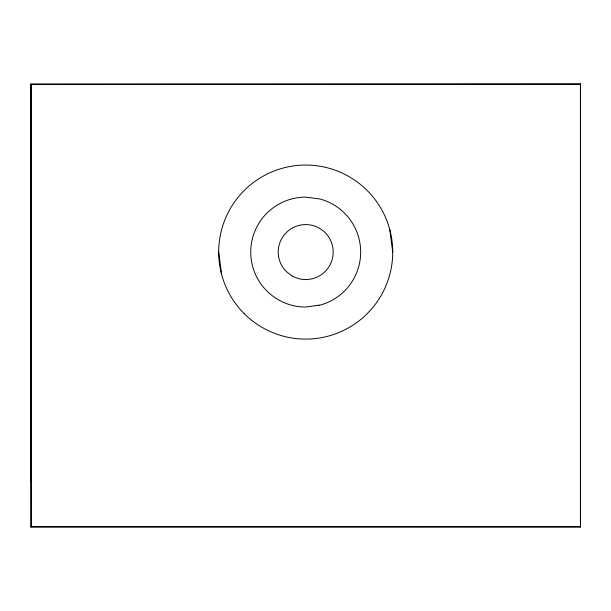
<?xml version="1.0" encoding="UTF-8"?>
<svg xmlns="http://www.w3.org/2000/svg" width="611" height="611" viewBox="0 0 611 611"><rect width="100%" height="100%" fill="white"/><g stroke="black" fill="none" stroke-linecap="round" stroke-linejoin="round"><path stroke-width="0.92" d="M580.442 526.903L580.45 84.035L580.442 526.903L30.802 526.865L30.81 84.478L110.385 84.471M30.802 84.104L30.802 481.078L30.802 84.104L580.45 84.104L580.45 481.071M30.55 84.303L580.442 84.074M30.81 84.509L122.544 84.478M30.802 526.865L580.442 526.835M389.765 229.553L392.728 252.076M218.677 252.076L221.64 274.599M31.031 84.333L31.314 526.965M318.957 305.172L305.699 307.043A54.967 54.967 0 0 1 250.739 252.076A54.967 54.967 0 0 1 305.699 197.116L319.927 198.987A54.967 54.967 0 0 1 319.927 305.172L318.957 305.172M291.959 275.874L286.269 271.513A27.48 27.48 0 0 1 296.304 226.253A27.48 27.48 0 0 1 333.079 254.474A27.48 27.48 0 0 1 291.959 275.874M244.163 313.611A87.029 87.029 0 0 0 389.765 274.599A87.029 87.029 0 0 0 283.176 168.017A87.029 87.029 0 0 0 244.163 313.611"/></g></svg>
